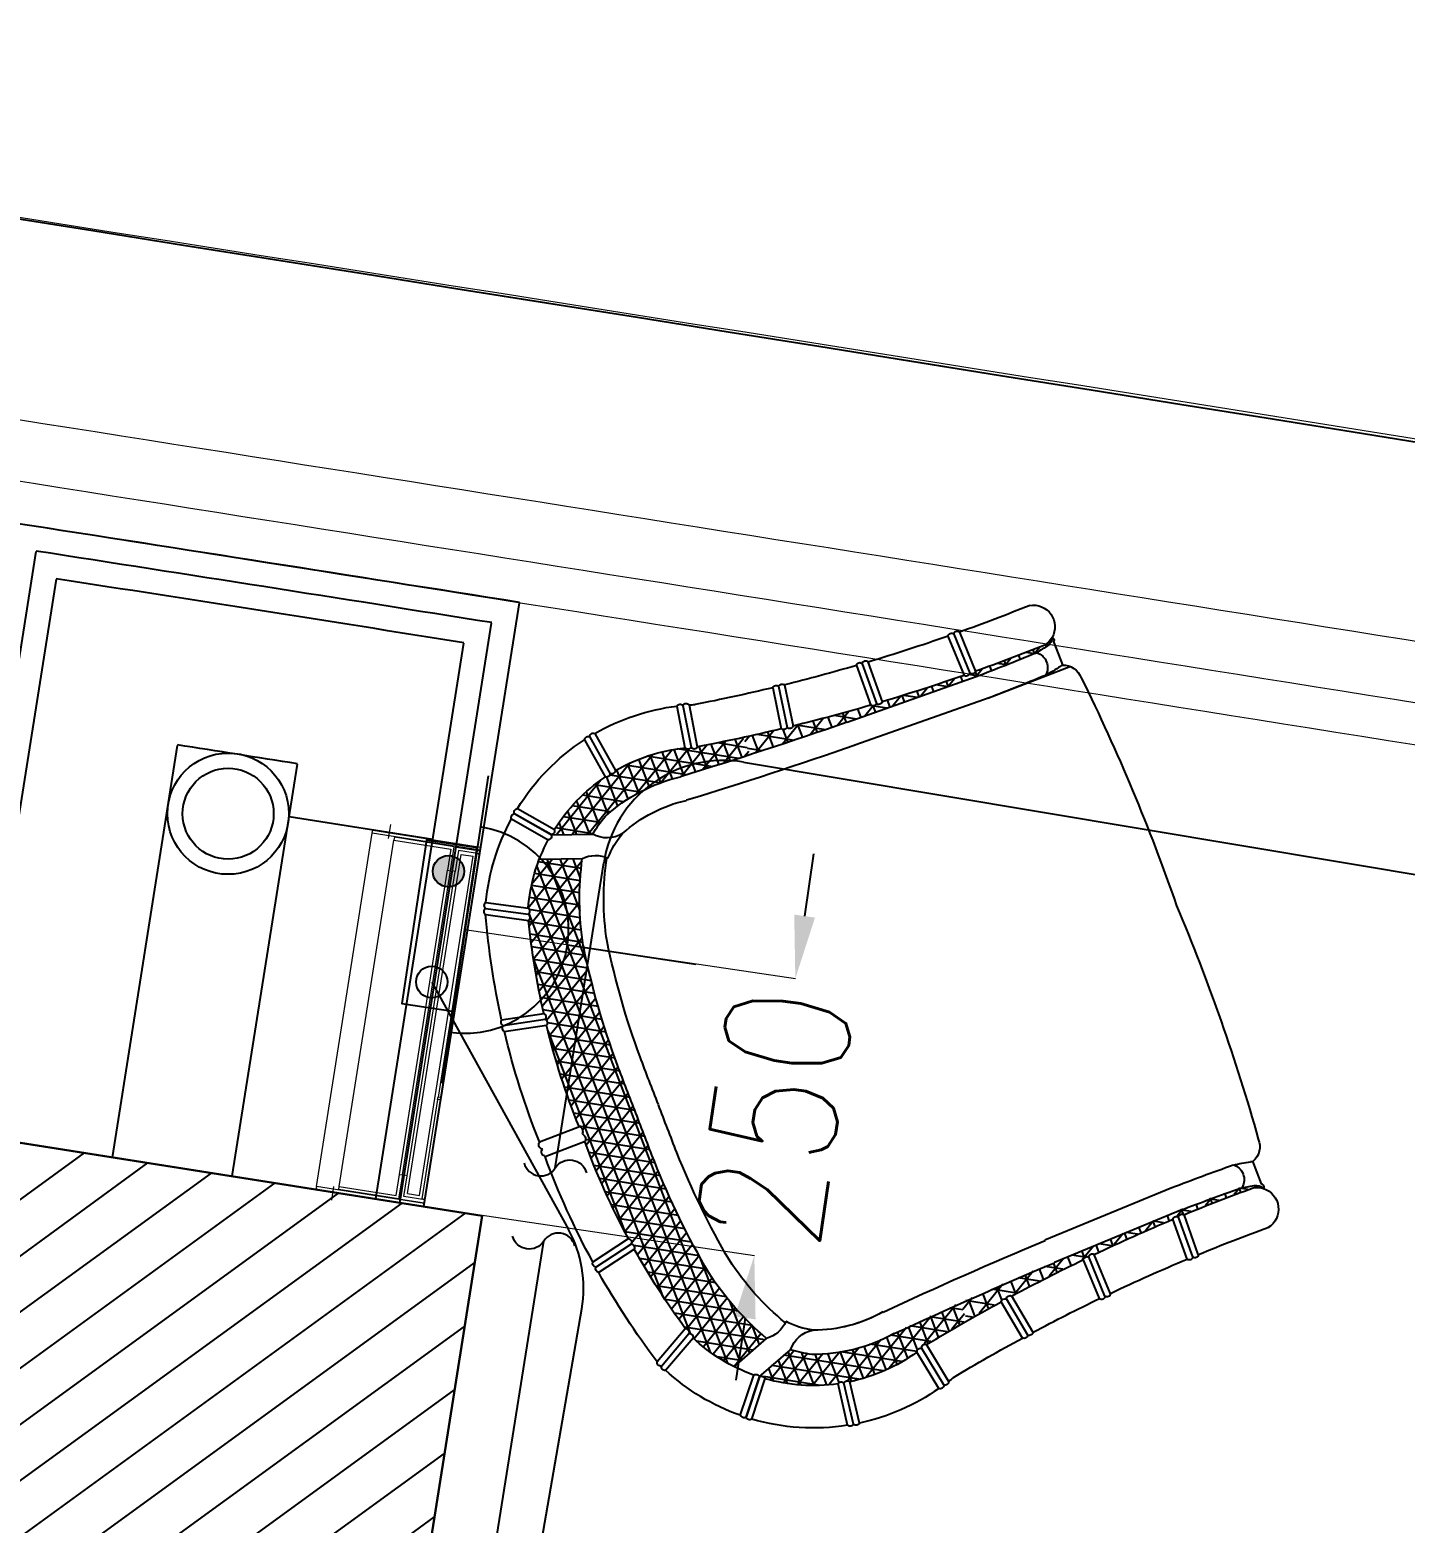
# Model space of a CAD drawing. Extents: x -678889171 to 586587, y -792238163 to 335485.
# Drawn here: x 38687 to 39821, y 49696 to 50928 of the extents above; entities that cross this region are included whole.
import ezdxf
from ezdxf.xclip import XClip

# ---------------------------------------------------------------- set-up
doc = ezdxf.new("R2010")
doc.units = 0
doc.header["$MEASUREMENT"] = 0
doc.header["$XCLIPFRAME"] = 2
doc.set_wipeout_variables(frame=1)
doc.layers.get('0').update_dxf_attribs({"color": 8})
doc.layers.get('Defpoints').update_dxf_attribs({"color": 252})
for name, color, linetype in [('1', 8, 'Continuous'), ('9TH-FURN$0$XR-A-TYP-7-8-9-10$0$I-FURN-CHAR', 252, 'Continuous'), ('E-CUT-LINE', 1, 'Continuous'), ('E-POW-BLOCK', 4, 'Continuous'), ('XR-A-9TH-FLOOR$0$A-SITE-PATT', 252, 'Continuous'), ('XR-A-9TH-FLOOR$0$A-WALL', 252, 'Continuous'), ('XR-A-Access hatch$0$A-SITE-PATT', 252, 'Continuous'), ('XR-A-Access hatch$0$A-WALL', 252, 'Continuous'), ('XR-A-col-910$0$A-COLS', 252, 'Continuous'), ('XR-A-col-910$0$A-COLS-PATT', 252, 'Continuous'), ('XR-A-TYP 00(OUTER)$0$A-SEC-CLAD', 252, 'Continuous'), ('XR-A-TYP 00(OUTER)$0$A-WALL', 252, 'Continuous'), ('XR-A-TYP 01(OUTER)$0$A-SITE-PATT', 252, 'Continuous'), ('XR-A-TYP-4TH TO 10TH (OUTER)$0$A-DIM-IN', 252, 'Continuous'), ('XR-A-TYP-4TH TO 10TH (OUTER)$0$A-WALL', 252, 'Continuous'), ('XR-balcony drain (Tower A)$0$A-SITE-PATT', 252, 'Continuous'), ('XR-drainage Riser (Tower A)$0$E1502-AR-A-SLEEVES$0$A-FLOR-OPEN', 252, 'Continuous')]:
    doc.layers.add(name, color=color, linetype=linetype)
for name, color, linetype, lineweight in [('XR-A-Access hatch$0$A-HCH-15', 252, 'Continuous', 15), ('XR-A-Access hatch$0$A-LIN-10', 252, 'Continuous', 9), ('XR-A-Access hatch$0$A-LIN-20', 252, 'Continuous', 20), ('XR-A-col-910$0$MOD-COL', 252, 'Continuous', 50), ('XR-A-TYP 00(OUTER)$0$xref units$0$A-ELEV-P1', 252, 'Continuous', 9), ('XR-A-TYP 00(OUTER)$0$xref units$0$copy of 4th & 5th  floor outline trial 3$0$A-FLOR-HRAL-P2', 252, 'Continuous', 20), ('XR-A-TYP 01(OUTER)$0$xref units$0$A-ELEV-P1', 252, 'Continuous', 9), ('XR-A-TYP 01(OUTER)$0$xref units$0$copy of 4th & 5th  floor outline trial 3$0$A-ELEV-P1', 252, 'Continuous', 9)]:
    doc.layers.add(name, color=color, linetype=linetype, lineweight=lineweight)
doc.styles.add('Work$0$E-M.MODUL', font='romans.shx', dxfattribs={"width": 0.8})
doc.dimstyles.new('Work$0$S-DIM', dxfattribs={"dimscale": 500, "dimtxt": 0.2065, "dimasz": 0.104, "dimexe": 0, "dimexo": 0, "dimgap": 0, "dimtad": 0, "dimdec": 0, "dimzin": 0, "dimdsep": 46, "dimtxsty": 'Work$0$E-M.MODUL', "dimcen": 0.25, "dimclrd": 5, "dimclre": 5, "dimclrt": 1, "dimadec": 0, "dimazin": 0, "dimtfac": 1, "dimtdec": 0, "dimtofl": 0, "dimtmove": 0, "dimatfit": 3, "dimfxl": 1, "dimtolj": 1, "dimtzin": 0, "dimlwe": 13, "dimarcsym": 0})

# ---------------------------------------------------------------- blocks, each defined once
blk = doc.blocks.new('SO1')
at = {"layer": 'E-POW-BLOCK'}
h = blk.add_hatch(color=3, dxfattribs=at)
h.dxf.hatch_style = 1
edge = h.paths.add_edge_path()
edge.add_arc((-0.1064, -0.0481), 0.0303, 0, 360)
at = {"layer": 'E-POW-BLOCK', "color": 3}
for p, q in [((0, 0.2), (0, 0.45)), ((-0.3, 0), (0.3, 0))]:
    blk.add_line(p, q, dxfattribs=at)
blk.add_lwpolyline([(0.1593, 0), (-0.1593, 0), (-0.1593, -0.0988), (0.1593, -0.0988)], close=True, dxfattribs=at)
for centre in [(-0.1064, -0.0481), (0.1096, -0.0481)]:
    blk.add_circle(centre, 0.0303, dxfattribs=at)
blk.add_arc((0, 0), 0.2, 0, 180, dxfattribs=at)
blk = doc.blocks.new('*D3077')
at = {"layer": '1', "color": 5, "lineweight": -2, "transparency": 16777216}
for p, q in [((39325.5, 50196.8), (39333.1, 50248.2)), ((39276.4, 49865.4), (39268.8, 49814))]:
    blk.add_line(p, q, dxfattribs=at)
at = {"layer": '1', "color": 5, "lineweight": 13, "transparency": 16777216}
for p, q in [((39045.4, 50185.7), (39317.8, 50145.3)), ((39011.5, 49957.2), (39284, 49916.9))]:
    blk.add_line(p, q, dxfattribs=at)
at = {"layer": '1', "color": 5, "transparency": 16777216}
for points in [[(39316.9, 50198), (39334, 50195.5), (39317.8, 50145.3)], [(39267.8, 49866.7), (39285, 49864.2), (39284, 49916.9)]]:
    blk.add_solid(points, dxfattribs=at)
at = {"layer": 'Defpoints', "color": 0, "transparency": 16777216}
for p in [(39045.4, 50185.7, 0), (39011.5, 49957.2), (39284, 49916.9)]:
    blk.add_point(p, dxfattribs=at)
at = {"layer": '1', "color": 1, "transparency": 16777216, "insert": (39300.9, 50031.1), "char_height": 103.25, "attachment_point": 5, "rotation": 81.5748, "style": 'Work$0$E-M.MODUL'}
blk.add_mtext('\\A1;250', dxfattribs=at)
blk = doc.blocks.new('CW_0.000')
blk.add_lwpolyline([(0, -26, 0.66), (0, 0, -0.66), (0, 26, 0.97)], format="xyb")
blk = doc.blocks.new('9TH-FURN$0$XR-A-TYP-7-8-9-10$0$ch24')
for p, q in [((-101.8, 554.7), (-94.2, 520.2)), ((-6.5, 560.1), (-6.5, 524.7)), ((6.5, 560.1), (6.5, 524.7)), ((101.8, 554.7), (94.2, 520.2)), ((-111.6, 553.2), (-104.1, 518.9)), ((-106.7, 553.8), (-99.2, 519.5)), ((106.7, 553.8), (99.2, 519.5)), ((111.6, 553.2), (104.1, 518.9)), ((-206.6, 530.6), (-189.7, 499.6)), ((-202.1, 532.5), (-185.1, 501.6)), ((-197.4, 534.3), (-180.2, 503)), ((197.4, 534.3), (180.2, 503)), ((202.1, 532.5), (185.1, 501.6)), ((206.6, 530.6), (189.7, 499.6)), ((-137.9, 469.5), (-109.9, 518)), ((-125.3, 471.3), (-97.9, 518.8)), ((-112.9, 472.9), (-84.9, 521.3)), ((-82.3, 475.8), (-107, 518.4)), ((-100.5, 474.3), (-72.6, 522.6)), ((-71.2, 476.5), (-95.7, 518.9)), ((-89.4, 520.8), (89.4, 520.8)), ((-88.4, 475.4), (-60.5, 523.6)), ((-59.9, 477), (-85.5, 521.2)), ((-76.3, 476.2), (-48.5, 524.3)), ((-48.6, 477.3), (-74.6, 522.4)), ((-64.4, 476.8), (-36.7, 524.8)), ((-37.1, 477.4), (-63.6, 523.3)), ((-52.6, 477.2), (-25, 525.1)), ((-25.6, 477.5), (-52.5, 524.1)), ((-14, 477.5), (-41.3, 524.7)), ((-41, 477.4), (-13.4, 525.2)), ((-2.4, 477.4), (-29.9, 525)), ((-29.4, 477.5), (-2.8, 523.5)), ((9.1, 477.5), (-18.5, 525.2)), ((-17.8, 477.5), (9.7, 525.2)), ((20.6, 477.5), (-6.9, 525.1)), ((-6.3, 477.4), (21.2, 525.2)), ((5.2, 477.4), (32.7, 525)), ((32.2, 477.5), (5.4, 523.9)), ((43.8, 477.4), (16.2, 525.2)), ((16.8, 477.5), (44, 524.5)), ((55.4, 477.1), (27.8, 525.1)), ((28.3, 477.5), (55.2, 523.9)), ((67.3, 476.7), (39.5, 524.7)), ((39.8, 477.4), (66.2, 523.1)), ((51.3, 477.3), (77.2, 522.1)), ((79.2, 476), (51.4, 524.2)), ((62.6, 476.9), (88.1, 520.9)), ((91.3, 475.1), (63.4, 523.3)), ((73.9, 476.3), (98.6, 519.1)), ((103.5, 474), (75.6, 522.3)), ((85, 475.6), (109.5, 518)), ((115.8, 472.6), (87.9, 521)), ((128.3, 470.9), (101.1, 518.1)), ((141, 469), (113, 517.5)), ((-194.1, 452.3), (-162.1, 507.7)), ((-178.9, 458.5), (-148.8, 510.7)), ((-147, 467.8), (-169, 505.9)), ((-164.6, 463.3), (-135.6, 513.5)), ((-136.5, 469.7), (-158.9, 508.4)), ((-150.9, 466.9), (-122.7, 515.9)), ((-125.9, 471.3), (-148.7, 510.7)), ((-148.5, 510.8), (148.5, 510.8)), ((-115.2, 472.6), (-138.4, 512.9)), ((-104.3, 473.9), (-128, 514.9)), ((-93.4, 474.9), (-117.5, 516.8)), ((96, 474.7), (120.1, 516.3)), ((106.9, 473.6), (130.5, 514.5)), ((117.7, 472.3), (140.9, 512.4)), ((154.2, 466.2), (125.8, 515.3)), ((128.5, 470.9), (151.2, 510.2)), ((168, 462.2), (138.8, 512.9)), ((139.1, 469.3), (161.3, 507.8)), ((149.5, 467.3), (171.4, 505.3)), ((182.5, 457.1), (151.9, 510)), ((197.8, 450.6), (165.3, 506.9)), ((-215.9, 454.4), (-189.8, 499.7)), ((-210.2, 444.3), (-175.6, 504.2)), ((-176.7, 459.3), (-197.7, 495.7)), ((-167, 462.5), (-188.3, 499.3)), ((-185.5, 500.8), (185.5, 500.8)), ((-157.2, 465.4), (-179, 503.3)), ((159.5, 464.7), (181, 501.9)), ((169.4, 461.8), (191, 499.2)), ((212.5, 445), (178.9, 503.3)), ((179, 458.4), (199.8, 494.5)), ((217, 457.3), (193.5, 498)), ((-266.6, 482.5), (-239.3, 460.1)), ((-239.5, 460.3), (-266.4, 482.3)), ((-263.4, 486.3), (-236.3, 464.1)), ((-220.4, 466.6), (-206.9, 490.1)), ((-219.3, 480.8), (219.3, 480.8)), ((-195.4, 451.7), (-214.5, 484.7)), ((-186.2, 455.6), (-206.3, 490.5)), ((-205.8, 490.8), (205.8, 490.8)), ((188.4, 454.7), (208.3, 489.1)), ((197.6, 450.7), (216.4, 483.2)), ((221.5, 469.6), (211.5, 486.9)), ((263.4, 486.3), (236.3, 464.1)), ((266.6, 482.5), (239.3, 460.1)), ((239.5, 460.3), (266.4, 482.3)), ((-269.6, 478.6), (-242.5, 456.3)), ((-224.1, 476.7), (-211.9, 443.4)), ((-204.5, 447.3), (-222.3, 478.2)), ((-221.9, 470.8), (-129.2, 470.8)), ((129.2, 470.8), (221.9, 470.8)), ((206.6, 446.2), (223.9, 476.2)), ((224.1, 476.7), (211.9, 443.4)), ((269.6, 478.6), (242.5, 456.3)), ((-266.9, 406.1), (-237.9, 456.3)), ((-239.4, 460.3), (-227.7, 428.2)), ((-239.4, 459.9), (-239.3, 460.1)), ((-218.3, 460.8), (-172.3, 460.8)), ((172.3, 460.8), (218.3, 460.8)), ((239.4, 460.3), (227.7, 428.2)), ((239.1, 459.1), (238.8, 459.5)), ((239.4, 459.9), (239.3, 460.1)), ((263.1, 417.5), (240.3, 456.9)), ((-271.4, 378.3), (-233.5, 444)), ((-234.3, 419), (-249.8, 445.8)), ((-246.5, 450.8), (-235.9, 450.8)), ((-227.9, 427.9), (-243.5, 455)), ((-214.6, 450.8), (-197.3, 450.8)), ((197.3, 450.8), (214.6, 450.8)), ((229.4, 425.7), (244.9, 452.7)), ((270.6, 384.5), (234.3, 447.3)), ((235.6, 450.8), (246.2, 450.8)), ((-271.3, 358.4), (-229, 431.8)), ((-239.5, 408.1), (-255.5, 435.7)), ((-252.8, 440.8), (-232.3, 440.8)), ((271.3, 363.3), (229.9, 435)), ((232, 440.8), (252.5, 440.8)), ((235.6, 416.4), (251, 443.2)), ((240.4, 404.7), (256.6, 432.9)), ((-262.2, 420.8), (-233.1, 420.8)), ((-243.5, 394.9), (-260.6, 424.6)), ((-257.9, 430.8), (-228.6, 430.8)), ((228.3, 430.8), (257.6, 430.8)), ((232.8, 420.8), (261.9, 420.8)), ((244, 391), (261.6, 421.5)), ((-302.7, 406.6), (-268, 401.8)), ((-265.6, 410.8), (-238.6, 410.8)), ((-246.2, 379.6), (-265.1, 412.3)), ((238.3, 410.8), (265.3, 410.8)), ((246.4, 375.2), (265.8, 408.9)), ((302.7, 406.6), (268, 401.8)), ((-304.5, 396.9), (-269.9, 392)), ((-303.7, 401.8), (-269, 397)), ((-247.2, 361.4), (-268.1, 397.6)), ((-267.4, 400.8), (-241.9, 400.8)), ((241.6, 400.8), (267.1, 400.8)), ((303.7, 401.8), (269, 397)), ((304.5, 396.9), (269.9, 392)), ((-245.5, 338.4), (-271.1, 382.7)), ((-270.1, 390.8), (-244.4, 390.8)), ((-269.2, 342.1), (-245.8, 382.6)), ((244.1, 390.8), (269.8, 390.8)), ((269.6, 346.2), (244.2, 390.3)), ((246.8, 355.8), (268.3, 393.2)), ((-271.7, 370.8), (-247, 370.8)), ((-271.2, 380.8), (-246.1, 380.8)), ((244.8, 332.4), (271.1, 378)), ((245.8, 380.8), (270.9, 380.8)), ((246.7, 370.8), (271.4, 370.8)), ((-244.1, 315.9), (-271.6, 363.6)), ((-271.5, 360.8), (-247.2, 360.8)), ((-264.8, 329.7), (-247.2, 360.2)), ((243.4, 310), (271, 357.7)), ((266.5, 331.6), (246.9, 365.5)), ((246.9, 360.8), (271.2, 360.8)), ((-270.6, 350.8), (-246.7, 350.8)), ((262.9, 317.8), (246, 347.1)), ((246.4, 350.8), (270.3, 350.8)), ((-269, 340.8), (-245.7, 340.8)), ((-242.7, 293.6), (-268.4, 338)), ((-262.5, 313.7), (-245.8, 342.7)), ((245.4, 340.8), (268.7, 340.8)), ((-301.4, 325.6), (-266.8, 331.7)), ((-300.1, 320.7), (-265.5, 326.8)), ((-298.7, 315.9), (-264, 322)), ((-265.4, 330.8), (-245, 330.8)), ((-263.7, 320.8), (-244.4, 320.8)), ((-259.9, 298.3), (-244.6, 324.7)), ((242.1, 287.8), (262.8, 323.6)), ((244.1, 320.8), (263.4, 320.8)), ((260.3, 302.4), (244.6, 329.5)), ((244.7, 330.8), (265.1, 330.8)), ((298.7, 315.9), (264, 322)), ((264.6, 326.7), (264.9, 327.2)), ((300.1, 320.7), (265.5, 326.8)), ((301.4, 325.6), (266.8, 331.7)), ((-262, 310.8), (-243.7, 310.8)), ((243.4, 310.8), (261.7, 310.8)), ((257.7, 286.8), (243.5, 311.4)), ((-248.6, 283.8), (-261.1, 305.3)), ((-260.3, 300.8), (-243.2, 300.8)), ((-256.7, 283.8), (-243.5, 306.6)), ((242.9, 300.8), (260, 300.8)), ((251.4, 283.8), (259.5, 297.9)), ((-258.7, 290.8), (-242.6, 290.8)), ((-256.8, 278.6), (-253.8, 283.8)), ((-241.7, 273.1), (-247.8, 283.8)), ((-245.1, 283.8), (-242.5, 288.4)), ((241.4, 273.1), (247.5, 283.8)), ((242.3, 290.8), (258.4, 290.8)), ((247.9, 283.8), (242.4, 293.3)), ((256.5, 278.6), (253.5, 283.8)), ((-256.4, 276.3), (-241.8, 276.3)), ((-240.3, 245.5), (-255.8, 272.3)), ((-253.9, 258.3), (-241.9, 278.9)), ((240, 245.5), (255.5, 272.3)), ((256.1, 276.3), (241.5, 276.3)), ((253.6, 258.3), (241.6, 278.9)), ((-254.6, 263.6), (-241.2, 263.6)), ((254.3, 263.6), (240.9, 263.6)), ((-287.2, 246.3), (-253, 252)), ((-286.6, 241.4), (-252.4, 247)), ((-252, 250.9), (-240.6, 250.9)), ((-251.2, 237.5), (-240.8, 255.5)), ((251.7, 250.9), (240.3, 250.9)), ((250.9, 237.5), (240.5, 255.5)), ((286.6, 241.4), (252.4, 247)), ((287.2, 246.3), (253, 252)), ((-286, 236.4), (-251.7, 242.1)), ((-239.2, 218.2), (-251.3, 239.1)), ((-251.2, 238.2), (-240, 238.2)), ((238.9, 218.2), (251, 239.1)), ((250.9, 238.2), (239.7, 238.2)), ((286, 236.4), (251.7, 242.1)), ((-249.7, 225.5), (-239.5, 225.5)), ((-248.7, 216.4), (-239.8, 231.8)), ((249.4, 225.5), (239.2, 225.5)), ((248.4, 216.4), (239.5, 231.8)), ((-248.3, 212.8), (-239.1, 212.8)), ((248, 212.8), (238.8, 212.8)), ((-238.4, 191.3), (-247.7, 207.4)), ((-247, 200.1), (-238.6, 200.1)), ((-246.5, 194.8), (-238.9, 208)), ((-235.5, 86.6), (-238.6, 199.4)), ((-215.5, 87), (-218.6, 200.1)), ((215.6, 87), (218.6, 200.1)), ((235.5, 86.6), (238.6, 199.4)), ((238.1, 191.3), (247.4, 207.4)), ((246.7, 200.1), (238.3, 200.1)), ((246.2, 194.8), (238.6, 208)), ((-245.8, 187.4), (-238.3, 187.4)), ((245.5, 187.4), (238, 187.4)), ((-279.6, 175.4), (-244.5, 176.3)), ((-237.7, 164.6), (-244.9, 177.1)), ((-243.6, 174.5), (-238.2, 183.8)), ((-243.6, 174.7), (-237.9, 174.7)), ((237.4, 164.6), (244.6, 177.1)), ((243.3, 174.7), (237.6, 174.7)), ((243.3, 174.5), (237.9, 183.8)), ((279.6, 175.4), (244.5, 176.3)), ((-279.2, 170.4), (-244.4, 171.3)), ((-279.1, 165.4), (-244, 166.3)), ((-243.7, 162), (-237.6, 162)), ((243.4, 162), (237.3, 162)), ((279.1, 165.4), (244, 166.3)), ((279.2, 170.4), (244.4, 171.3)), ((-242.9, 150.3), (-237.5, 159.6)), ((-242.8, 149.3), (-237.2, 149.3)), ((-236.9, 137.9), (-242.7, 148)), ((236.6, 137.9), (242.4, 148)), ((242.5, 149.3), (236.9, 149.3)), ((242.6, 150.3), (237.2, 159.6)), ((-242, 136.6), (-236.9, 136.6)), ((241.7, 136.6), (236.6, 136.6)), ((-241.5, 127.2), (-236.9, 135.3)), ((-241.4, 123.9), (-236.5, 123.9)), ((241.1, 123.9), (236.2, 123.9)), ((241.2, 127.2), (236.6, 135.3)), ((-236.2, 111.3), (-241.2, 119.9)), ((-240.8, 111.2), (-236.2, 111.2)), ((-240.5, 103.6), (-236.2, 111)), ((235.9, 111.3), (240.9, 119.9)), ((240.5, 111.2), (235.9, 111.2)), ((240.2, 103.6), (235.9, 111)), ((-275.1, 96.3), (-240.2, 95.5)), ((-275, 91.3), (-240.1, 90.5)), ((-274.9, 86.3), (-239.9, 85.5)), ((-240.3, 98.5), (-235.9, 98.5)), ((-239.8, 79.4), (-235.5, 86.8)), ((-235.5, 84.7), (-239.3, 91.3)), ((235.2, 84.7), (239, 91.3)), ((239.5, 79.4), (235.2, 86.8)), ((240, 98.5), (235.6, 98.5)), ((274.9, 86.3), (239.9, 85.5)), ((275, 91.3), (240.1, 90.5)), ((275.1, 96.3), (240.2, 95.5)), ((-239.6, 85.8), (-235.5, 85.8)), ((-215.5, 10.7), (-215.5, 84)), ((239.3, 85.8), (235.2, 85.8)), ((-239.7, 73.1), (-235.5, 73.1)), ((-235.7, 59.5), (-239.6, 66.4)), ((239.4, 73.1), (235.2, 73.1)), ((235.4, 59.5), (239.3, 66.4)), ((-239.5, 54.5), (-235.6, 61.2)), ((-239.5, 60.4), (-235.7, 60.4)), ((239.2, 54.5), (235.3, 61.2)), ((239.2, 60.4), (235.4, 60.4)), ((-239.5, 47.7), (-235.8, 47.7)), ((-236.1, 35), (-239.5, 40.8)), ((239.2, 47.7), (235.5, 47.7)), ((235.8, 35), (239.2, 40.8)), ((-239.6, 28.9), (-236.1, 35)), ((-239.6, 35), (-236.1, 35)), ((239.3, 28.9), (235.8, 35)), ((239.3, 35), (235.8, 35)), ((-241, 18), (-241.6, 19.1)), ((-240.2, 22.3), (-238.4, 22.3)), ((-239, 16.7), (-219.2, 16.7)), ((239, 16.7), (219.2, 16.7)), ((239.9, 22.3), (238.1, 22.3)), ((240.7, 18), (241.3, 19.1))]:
    blk.add_line(p, q)
for centre, radius, start, end in [((-108.8, 551), 3.55, 52.878, 142.6553), ((-103.9, 551.7), 3.55, 52.878, 142.6553), ((-15.7, -94.7), 654.9, 89.1942, 97.5472), ((-7.7, 563.1), 3.24, 291.2919, 304.983), ((-3.1, 558.1), 3.62, 31.7831, 138.608), ((3.1, 558.1), 3.62, 41.392, 148.2169), ((7.7, 563.1), 3.24, 235.017, 248.7081), ((15.7, -94.7), 654.9, 82.4528, 90.8058), ((103.9, 551.7), 3.55, 37.3447, 127.122), ((108.8, 551), 3.55, 37.3447, 127.122), ((-15.7, -94.7), 654.9, 98.4246, 106.124), ((15.7, -94.7), 654.9, 73.876, 81.5754), ((-126.2, 369), 180.5, 116.4582, 139.4533), ((-203.7, 529.9), 3.02, 53.9684, 167.8984), ((-199.1, 531.9), 3.02, 53.9684, 167.8984), ((199.1, 531.9), 3.02, 12.1016, 126.0316), ((203.7, 529.9), 3.02, 12.1016, 126.0316), ((126.2, 369), 180.5, 40.5467, 63.5418), ((-15.7, -94.7), 619.9, 98.2008, 105.3887), ((-101.9, 521.3), 3.27, 227.3354, 327.6778), ((-96.9, 521.9), 3.27, 227.3354, 327.6778), ((-15.7, -94.7), 619.9, 89.1487, 97.2747), ((-3.4, 527.9), 4.48, 226.5355, 319.3822), ((3.4, 527.9), 4.48, 220.6178, 313.4645), ((15.7, -94.7), 619.9, 82.7253, 90.8513), ((96.9, 521.9), 3.27, 212.3222, 312.6646), ((101.9, 521.3), 3.27, 212.3222, 312.6646), ((15.7, -94.7), 619.9, 74.6113, 81.7992), ((-126.2, 369), 145.5, 115.9059, 139.1723), ((-188.3, 502.6), 3.31, 245.0989, 341.4938), ((-183.3, 504.6), 3.54, 239.1539, 332.098), ((183.3, 504.6), 3.54, 207.902, 300.8461), ((188.3, 502.6), 3.31, 198.5062, 294.9011), ((126.2, 369), 145.5, 40.8277, 64.0941), ((-266.6, 479.4), 3.1, 89.7229, 193.9212), ((-263.1, 482.8), 3.47, 94.0786, 186.4192), ((263.1, 482.8), 3.47, 353.5808, 85.9214), ((266.6, 479.4), 3.1, 346.0788, 90.2771), ((-126.2, 369), 180.5, 142.5996, 167.9629), ((-94, 228.7), 245, 101.8969, 118.7952), ((-36.5, -173.6), 651, 90.5194, 99.5452), ((-21.2, -1861.2), 2338.7, 89.4806, 90.5194), ((21.2, -1861.2), 2338.7, 89.4806, 90.5194), ((36.5, -173.6), 651, 80.4548, 89.4806), ((94, 228.7), 245, 61.2048, 78.1031), ((126.2, 369), 180.5, 12.0371, 37.4004), ((-126.2, 369), 145.5, 143.0708, 166.9664), ((-242.3, 459.4), 2.96, 266.3448, 17.8675), ((-239.3, 463.3), 3.06, 265.2711, 15.0425), ((-36.5, -173.5), 631, 90.5194, 99.5074), ((-21.2, -1861.1), 2318.7, 89.4806, 90.5194), ((21.2, -1861.1), 2318.7, 89.4806, 90.5194), ((36.5, -173.5), 631, 80.4926, 89.4806), ((239.3, 463.3), 3.06, 164.9575, 274.7289), ((242.3, 459.4), 2.96, 162.1325, 273.6552), ((126.2, 369), 145.5, 13.0336, 36.9292), ((-186.6, 441.3), 25.4, 175.3045, 224.6955), ((-93.9, 228.8), 225, 102, 119.6844), ((94, 228.8), 225, 60.3156, 78), ((186.6, 441.3), 25.4, 315.3045, 4.6955), ((-156.5, 370.1), 91.9, 140.816, 151.9483), ((-243.2, 409.5), 24.3, 349.6207, 50.3793), ((-156.5, 370.2), 71.9, 132.1201, 151.0891), ((156.5, 370.2), 71.9, 28.9109, 47.8799), ((156.5, 370.1), 71.9, 28.9109, 47.8799), ((243.2, 409.5), 24.3, 129.6207, 190.3793), ((156.5, 370.1), 91.9, 28.0517, 39.184), ((-301.3, 403.8), 3.13, 117.462, 220.9628), ((-111.3, 363), 135.9, 158.2502, 188.1235), ((111.3, 363), 135.9, 351.8765, 21.7498), ((301.3, 403.8), 3.13, 319.0372, 62.538), ((-126.2, 369), 180.5, 171.1123, 193.9195), ((-302.3, 399), 3.13, 117.462, 223.1542), ((-271.3, 394.8), 3.13, 297.0261, 42.7184), ((-270.4, 399.8), 3.13, 295.6799, 39.1807), ((-111.3, 363.1), 115.9, 158.8062, 188.4693), ((111.3, 363.1), 115.9, 351.5307, 21.1938), ((111.3, 363), 115.9, 351.5307, 21.1938), ((270.4, 399.8), 3.13, 140.8193, 244.3201), ((271.3, 394.8), 3.13, 137.2816, 242.9739), ((126.2, 369), 180.5, 346.0805, 8.8877), ((302.3, 399), 3.13, 316.8458, 62.538), ((-126.2, 369), 145.5, 170.8757, 194.8579), ((126.2, 369), 145.5, 345.1421, 9.1243), ((-4142.9, 75.1), 3926.3, 1.8239, 3.9559), ((4143, 75.1), 3926.3, 176.0441, 178.1761), ((-4143, 75), 3906.3, 1.8246, 3.9448), ((4143, 75), 3906.3, 176.0552, 178.1754), ((-299.1, 323.6), 3.04, 139.0948, 250.3364), ((-298, 318.7), 2.92, 136.8126, 255.8081), ((-267.6, 328.8), 2.91, 316.0529, 75.6421), ((-265.8, 324.1), 2.76, 311.3167, 83.5137), ((-1783.6, 48.2), 1544.1, 7.5834, 10.2139), ((1783.6, 48.2), 1544.1, 169.7861, 172.4166), ((265.8, 324.1), 2.76, 96.4863, 228.6833), ((267.6, 328.8), 2.91, 104.3579, 223.9471), ((298, 318.7), 2.92, 284.1919, 43.1874), ((299.1, 323.6), 3.04, 289.6636, 40.9052), ((-126.2, 369), 180.5, 197.1087, 198.726), ((-1778.6, 50.6), 1504.2, 7.4745, 9.9687), ((1778.6, 50.6), 1504.2, 170.0313, 172.5255), ((126.2, 369), 180.5, 341.274, 342.8913), ((-284.8, 244.1), 3.29, 138.133, 236.6259), ((-284.8, 244.1), 3.29, 138.133, 236.6259), ((-255.2, 249.2), 3.55, 322.7522, 52.2293), ((-253.6, 244.4), 2.95, 309.5646, 65.0468), ((253.6, 244.4), 2.95, 114.9532, 230.4354), ((255.2, 249.2), 3.55, 127.7707, 217.2478), ((284.8, 244.1), 3.29, 303.3741, 41.867), ((-284.1, 239.2), 3.29, 138.133, 236.6259), ((-284.1, 239.2), 3.29, 138.133, 236.6259), ((-1778.6, 50.6), 1504.2, 4.7569, 7.0943), ((-1783.6, 48.2), 1544.1, 4.757, 7.2132), ((1783.6, 48.2), 1544.1, 172.7868, 175.243), ((1778.6, 50.6), 1504.2, 172.9057, 175.2431), ((284.1, 239.2), 3.29, 303.3741, 41.867), ((-278.2, 173), 2.81, 121.4918, 247.8313), ((-246.7, 173.6), 3.27, 314.626, 54.7021), ((246.7, 173.6), 3.27, 125.2979, 225.374), ((278.2, 173), 2.81, 292.1687, 58.5082), ((-278, 168), 2.71, 116.8822, 252.0593), ((-1778.6, 50.6), 1504.2, 1.739, 4.3754), ((-245.8, 168.7), 2.99, 307.6714, 61.285), ((-1783.6, 48.2), 1544.1, 1.755, 4.3854), ((1783.6, 48.2), 1544.1, 175.6146, 178.245), ((245.8, 168.7), 2.99, 118.715, 232.3286), ((1778.6, 50.6), 1504.2, 175.6246, 178.261), ((278, 168), 2.71, 287.9407, 63.1178), ((-273.8, 93.8), 2.81, 118.6773, 244.61), ((-273.9, 88.8), 2.73, 114.7853, 248.1207), ((-1778.6, 50.6), 1504.2, 358.9888, 1.3576), ((-241.9, 93), 3.04, 305.8751, 57.4498), ((-241.8, 88), 3.05, 306.4487, 56.504), ((-2061.9, 82), 1826.4, 358.5066, 0.1445), ((-2061.9, 82.1), 1846.4, 358.4729, 0.1522), ((2061.9, 82.1), 1846.4, 179.8478, 181.5271), ((2061.9, 82), 1826.4, 179.8555, 181.4934), ((241.8, 88), 3.05, 123.496, 233.5513), ((241.9, 93), 3.04, 122.5502, 234.1249), ((1778.6, 50.6), 1504.2, 178.6424, 181.0112), ((273.9, 88.8), 2.73, 291.8793, 65.2147), ((273.8, 93.8), 2.81, 295.39, 61.3227), ((-1783.6, 48.2), 1544.1, 359.1168, 1.3835), ((1783.6, 48.2), 1544.1, 178.6165, 180.8832), ((-375.3, 53.7), 140.5, 347.3583, 352.087), ((-226.1, 40.9), 12.9, 219.0505, 320.9495), ((-375.3, 53.8), 160.5, 347.3583, 352.4995), ((226.1, 40.9), 12.9, 219.0505, 320.9495), ((375.4, 53.8), 160.5, 187.5005, 192.6417), ((375.3, 53.7), 140.5, 187.913, 192.6417), ((-257.2, 27.9), 17.9, 191.1537, 321.0712), ((-257.2, 27.9), 17.9, 321.0712, 348.8478), ((-241.5, 17.8), 2.12, 210.6727, 317.8387), ((-248.2, 25.2), 10.2, 299.9395, 347.3583), ((-239.2, 15.6), 1.06, 74.8253, 138.1627), ((-248.2, 25.3), 30.2, 343.6259, 347.3583), ((-204, 22), 16, 199.0128, 271.0858), ((204.3, 21.8), 15.8, 268.073, 341.2628), ((248.2, 25.3), 30.2, 192.6417, 196.3741), ((248.2, 25.2), 10.2, 192.6417, 240.0605), ((239.2, 15.6), 1.06, 41.8373, 105.1747), ((257.2, 27.9), 17.9, 191.1522, 218.9288), ((241.5, 17.8), 2.12, 222.1613, 329.3273), ((257.2, 27.9), 17.9, 218.9288, 348.8463), ((-53.8, 1634.6), 1635.5, 264.7415, 271.8865), ((53.8, 1634.6), 1635.5, 268.1135, 275.2585)]:
    blk.add_arc(centre, radius, start, end)
blk = doc.blocks.new('*U1548')
at = {"layer": 'XR-A-col-910$0$A-COLS-PATT'}
h = blk.add_hatch(dxfattribs=at)
h.set_pattern_fill('ANSI31', color=256, scale=300)
h.set_pattern_definition([(45, (0, -1000), (-26.516504, 26.516504), [])])
h.paths.add_polyline_path([(-15833.5, 85098.8), (-15333.5, 85098.8), (-15333.5, 83798.8), (-15833.5, 83798.8)])
at = {"layer": 'XR-A-col-910$0$A-COLS'}
blk.add_lwpolyline([(-15833.5, 85098.8), (-15333.5, 85098.8), (-15333.5, 83798.8), (-15833.5, 83798.8)], close=True, dxfattribs=at)
blk = doc.blocks.new('XR-A-col-910')
at = {"layer": 'XR-A-col-910$0$MOD-COL', "rotation": 351.0171996988079}
blk.add_blockref('*U1548', (43718.2, -50021.7), dxfattribs=at)
blk = doc.blocks.new('XR-A-TYP 00(OUTER)')
at = {"layer": 'XR-A-TYP 00(OUTER)$0$A-SEC-CLAD'}
for p, q in [((41416.9, 36497.6), (41492.4, 36975.2)), ((41812, 36435.1), (41890.7, 36932.9)), ((41792.2, 36438.2), (41867.8, 36916.3))]:
    blk.add_line(p, q, dxfattribs=at)
for radius, start, end in [(88009.5, 80.936897, 81.210433), (87989.5, 80.949902, 81.197454)]:
    blk.add_arc((28027.3, -49977.5, 0), radius, start, end, dxfattribs=at)
at = {"layer": 'XR-A-TYP 00(OUTER)$0$A-WALL'}
for p, q in [((41436.6, 36494.5), (41509, 36952.4)), ((41772.5, 36441.4), (41844.9, 36899.7)), ((41555.2, 36475.7), (41608.9, 36815.4)), ((41653.9, 36460.1), (41707.7, 36799.9))]:
    blk.add_line(p, q, dxfattribs=at)
for radius, start, end in [(87969.5, 80.962913, 81.184469), (87849.5, 81.041104, 81.106433)]:
    blk.add_arc((28027.3, -49977.5, 0), radius, start, end, dxfattribs=at)
at = {"layer": 'XR-A-TYP 00(OUTER)$0$xref units$0$A-ELEV-P1', "extrusion": (1.74258e-08, -2.9887e-09, 1)}
blk.add_lwpolyline([(43081.5, 36743.3, 0.001275), (40319.4, 37179.1)], format="xyb", dxfattribs=at)
at = {"layer": 'XR-A-TYP 00(OUTER)$0$xref units$0$copy of 4th & 5th  floor outline trial 3$0$A-FLOR-HRAL-P2'}
for radius, start, end in [(623668, 80.8870871, 81.1440351), (623618, 80.8870818, 81.1440157)]:
    blk.add_arc((-55682.2, -578969.5), radius, start, end, dxfattribs=at)
blk = doc.blocks.new('XR-drainage Riser (Tower A)')
at = {"layer": 'XR-drainage Riser (Tower A)$0$E1502-AR-A-SLEEVES$0$A-FLOR-OPEN'}
for radius in [50, 37.5]:
    blk.add_circle((41650.6, 36759.1), radius, dxfattribs=at)
blk = doc.blocks.new('XR-balcony drain (Tower A)')
at = {"layer": 'XR-balcony drain (Tower A)$0$A-SITE-PATT'}
blk.add_blockref('XR-drainage Riser (Tower A)', (0, 0), dxfattribs=at)
blk = doc.blocks.new('XR-A-TYP-4TH TO 10TH (OUTER)')
at = {"layer": 'XR-A-TYP-4TH TO 10TH (OUTER)$0$A-DIM-IN'}
ref = blk.add_blockref('XR-A-TYP 00(OUTER)', (0, 0), dxfattribs=at)
XClip(ref).set_block_clipping_path([(19908.0302680896, -24395.0039034439), (141486.3941120692, 77630.6383366612)])
at = {"layer": 'XR-A-TYP-4TH TO 10TH (OUTER)$0$A-WALL'}
blk.add_blockref('XR-balcony drain (Tower A)', (0, 0), dxfattribs=at)
blk = doc.blocks.new('XR-A-TYP 01(OUTER)')
at = {"layer": 'XR-A-TYP 01(OUTER)$0$A-SITE-PATT'}
blk.add_arc((-69408.6, -660563.7, 0), 706568.4, 80.2654472, 81.0518577, dxfattribs=at)
at = {"layer": 'XR-A-TYP 01(OUTER)$0$xref units$0$A-ELEV-P1', "extrusion": (1.74258e-08, -2.9887e-09, 1)}
blk.add_lwpolyline([(50060.7, 35831.3, 0.003513), (40491.4, 37405.4)], format="xyb", dxfattribs=at)
at = {"layer": 'XR-A-TYP 01(OUTER)$0$xref units$0$copy of 4th & 5th  floor outline trial 3$0$A-ELEV-P1'}
blk.add_arc((-55661.3, -578841.3), 623703, 80.8963023, 81.1316764, dxfattribs=at)
blk = doc.blocks.new('*U1591')
at = {"layer": 'XR-A-Access hatch$0$A-HCH-15'}
for p, q in [((3708.8, 1778.7), (3710.8, 1778.7)), ((3708.8, 1776.2), (3710.8, 1776.2)), ((3830.8, 1778.7), (3828.8, 1778.7)), ((3830.8, 1776.2), (3828.8, 1776.2))]:
    blk.add_line(p, q, dxfattribs=at)
at = {"layer": 'XR-A-Access hatch$0$A-LIN-10'}
for p, q in [((3622.3, 1866.2), (3917.3, 1866.2)), ((3625.3, 1847.7), (3914.3, 1847.7)), ((3642.8, 1800.2), (3896.8, 1800.2)), ((3642.8, 1797.7), (3896.8, 1797.7)), ((3642.8, 1796.2), (3896.8, 1796.2)), ((3642.8, 1793.7), (3896.8, 1793.7))]:
    blk.add_line(p, q, dxfattribs=at)
at = {"layer": 'XR-A-Access hatch$0$A-LIN-20'}
for p, q in [((3624.5, 1852.2), (3613.1, 1852.2)), ((3622.8, 1797.7), (3622.8, 1847.7)), ((3622.8, 1847.7), (3625.3, 1847.7)), ((3625.3, 1847.7), (3625.3, 1800.2)), ((3914.3, 1847.7), (3914.3, 1800.2)), ((3916.8, 1847.7), (3914.3, 1847.7)), ((3915.1, 1852.2), (3926.6, 1852.2)), ((3916.8, 1797.7), (3916.8, 1847.7)), ((3625.3, 1800.2), (3642.8, 1800.2)), ((3642.8, 1800.2), (3642.8, 1797.7)), ((3914.3, 1800.2), (3896.8, 1800.2)), ((3896.8, 1800.2), (3896.8, 1797.7)), ((3642.8, 1797.7), (3622.8, 1797.7)), ((3622.8, 1796.2), (3622.8, 1776.2)), ((3642.8, 1796.2), (3622.8, 1796.2)), ((3625.3, 1776.2), (3625.3, 1793.7)), ((3625.3, 1793.7), (3642.8, 1793.7)), ((3628.2, 1791.2), (3911.4, 1791.2)), ((3628.2, 1791.2), (3628.2, 1781.2)), ((3642.8, 1793.7), (3642.8, 1796.2)), ((3896.8, 1797.7), (3916.8, 1797.7)), ((3896.8, 1796.2), (3916.8, 1796.2)), ((3896.8, 1793.7), (3896.8, 1796.2)), ((3914.3, 1793.7), (3896.8, 1793.7)), ((3911.4, 1791.2), (3911.4, 1781.2)), ((3914.3, 1776.2), (3914.3, 1793.7)), ((3916.8, 1796.2), (3916.8, 1776.2)), ((3622.8, 1776.2), (3625.3, 1776.2)), ((3708.8, 1778.7), (3625.8, 1778.7)), ((3625.8, 1776.2), (3625.8, 1778.7)), ((3708.8, 1776.2), (3625.8, 1776.2)), ((3628.2, 1781.2), (3911.4, 1781.2)), ((3708.8, 1776.2), (3708.8, 1778.7)), ((3828.8, 1778.7), (3710.8, 1778.7)), ((3710.8, 1776.2), (3710.8, 1778.7)), ((3828.8, 1776.2), (3710.8, 1776.2)), ((3828.8, 1776.2), (3828.8, 1778.7)), ((3830.8, 1778.7), (3913.8, 1778.7)), ((3830.8, 1776.2), (3830.8, 1778.7)), ((3830.8, 1776.2), (3913.8, 1776.2)), ((3913.8, 1776.2), (3913.8, 1778.7)), ((3916.8, 1776.2), (3914.3, 1776.2))]:
    blk.add_line(p, q, dxfattribs=at)
for points in [[(3622.3, 1776.2), (3622.3, 1866.2), (3619.8, 1866.2), (3619.8, 1776.2)], [(3917.3, 1776.2), (3917.3, 1866.2), (3919.8, 1866.2), (3919.8, 1776.2)]]:
    blk.add_lwpolyline(points, close=True, dxfattribs=at)
blk = doc.blocks.new('XR-A-Access hatch')
at = {"layer": 'XR-A-Access hatch$0$A-SITE-PATT', "rotation": 81.01673299641682}
blk.add_blockref('*U1591', (43001.1, 32582.4), dxfattribs=at)
at = {"layer": 'XR-A-Access hatch$0$A-WALL'}
blk.add_line((41819.3, 36737.7), (41700.8, 36756.4), dxfattribs=at)

msp = doc.modelspace()

# ---------------------------------------------------------------- linework, layer by layer
at = {"layer": 'XR-A-9TH-FLOOR$0$A-WALL'}
msp.add_lwpolyline([(38695.7, 48387.3), (38742.5, 48683.6), (38856.5, 48665.6), (39059.5, 49949.7), (38565.7, 50027.7), (38362.7, 48743.7), (38496.9, 48721.9), (38448.9, 48426.1)], dxfattribs=at)

# ---------------------------------------------------------------- block references
at = {"layer": '9TH-FURN$0$XR-A-TYP-7-8-9-10$0$I-FURN-CHAR', "extrusion": (1.44954e-08, -2.17402e-09, 1), "xscale": -1, "rotation": 110.9922414891075}
msp.add_blockref('9TH-FURN$0$XR-A-TYP-7-8-9-10$0$ch24', (39632.1, 50205.2, 0), dxfattribs=at)
at = {"layer": 'XR-A-9TH-FLOOR$0$A-SITE-PATT'}
for name in ['XR-A-TYP-4TH TO 10TH (OUTER)', 'XR-A-TYP 01(OUTER)']:
    msp.add_blockref(name, (-2800.4, 13522.1), dxfattribs=at)
at = {"layer": 'XR-A-9TH-FLOOR$0$A-WALL'}
msp.add_blockref('XR-A-col-910', (-2800.4, 13522.1), dxfattribs=at)

# ---------------------------------------------------------------- next in the draw order: block references
msp.add_blockref('XR-A-Access hatch', (-2800.4, 13522.1), dxfattribs=at)

# ---------------------------------------------------------------- next in the draw order: linework, layer by layer
at = {"color": 240, "true_color": 0xed1f24}
for p, q in [((39275.1, 50323.8, 0), (44212.7, 49496.4, 0)), ((39119.9, 49989.1), (39159.8, 50240.8)), ((39040.8, 49490.5), (39110.4, 49928.8))]:
    msp.add_line(p, q, dxfattribs=at)
msp.add_arc((39258.6, 50225.1, 0), 100, 80.4876, 170.9885, dxfattribs=at)
at = {"layer": '1', "color": 4}
for p, q in [((39018, 50142.4, 0), (39130.8, 49938.2, 0)), ((38693.4, 47280.7), (39141.8, 49872.8))]:
    msp.add_line(p, q, dxfattribs=at)
at = {"layer": '1', "color": 4, "extrusion": (4.31114e-08, -7.45698e-09, 1)}
msp.add_arc((39043.2, 49889.9, 0), 100, 350.1866, 28.9039, dxfattribs=at)

# ---------------------------------------------------------------- next in the draw order: block references
at = {"layer": 'E-CUT-LINE'}
for p, rotation in [((39119.9, 49989.1), 260.9885214020246), ((39110.4, 49928.8), 80.9885214020246)]:
    msp.add_blockref('CW_0.000', p, dxfattribs=dict(at, rotation=rotation))
at = {"layer": 'E-POW-BLOCK', "extrusion": (1.21441e-07, -3.05131e-08, 1), "xscale": 427.5336916951262, "yscale": 427.5336916951262, "zscale": 427.5336916951262, "rotation": 261.4226749179369}
msp.add_blockref('SO1', (39045.4, 50185.7, 0), dxfattribs=at)

# ---------------------------------------------------------------- next in the draw order: dimensions: what is measured, and where the dimension line sits
at = {"layer": '1', "color": 2}
dim = msp.add_aligned_dim(p1=(39045.4, 50185.7, 0), p2=(39011.5, 49957.2), distance=275.4, text='250', dimstyle='Work$0$S-DIM', dxfattribs=at)
dim.commit()
dim.dimension.update_dxf_attribs({"geometry": '*D3077', "text_midpoint": (39300.9, 50031.1)})

doc.saveas('drawing.dxf')
